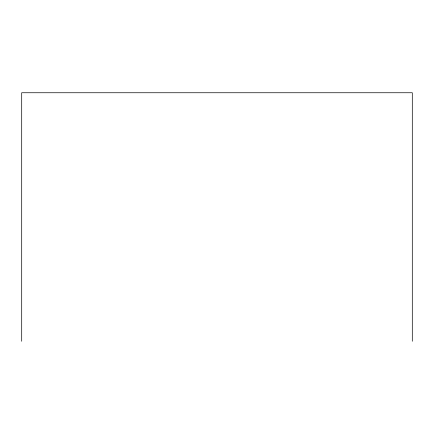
<?xml version="1.0" encoding="UTF-8"?>
<svg xmlns="http://www.w3.org/2000/svg" width="434" height="434" viewBox="0 0 434 434"><rect width="100%" height="100%" fill="white"/><g stroke="black" fill="none" stroke-linecap="round" stroke-linejoin="round"><path stroke-width="0.65" d="M412.3 341.254L412.3 92.746L21.7 92.746L21.7 341.254"/></g></svg>
